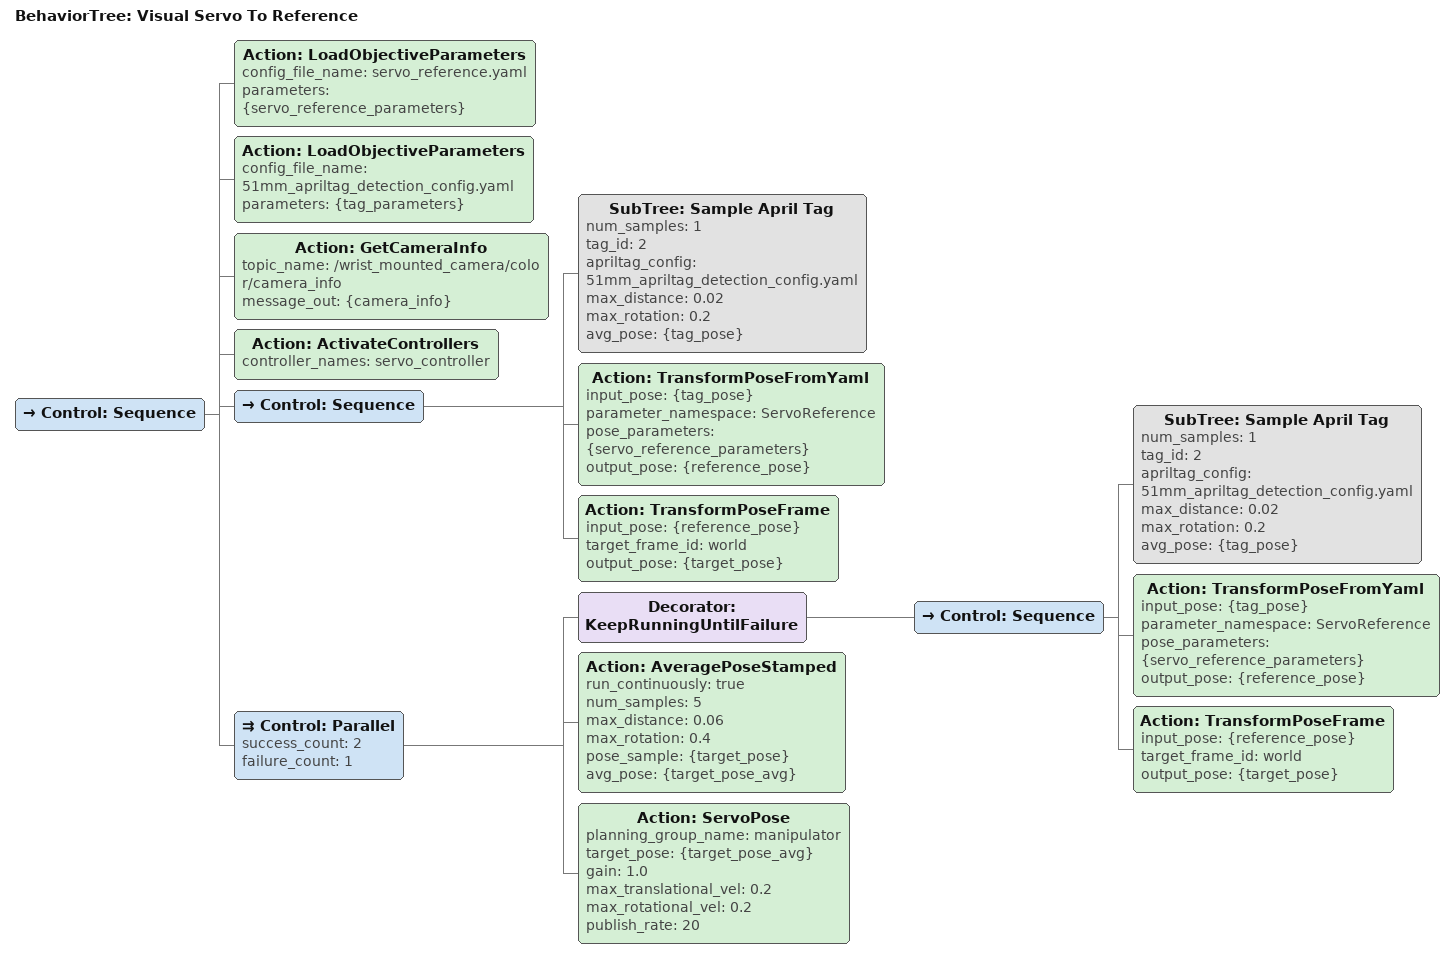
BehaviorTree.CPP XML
<?xml version='1.0' encoding='UTF-8'?>
<root BTCPP_format="4" main_tree_to_execute="Visual Servo To Reference">
  <BehaviorTree ID="Visual Servo To Reference" _description="" _hardcoded="false">
    <Control ID="Sequence">
      <Action ID="LoadObjectiveParameters" config_file_name="servo_reference.yaml" parameters="{servo_reference_parameters}"/>
      <Action ID="LoadObjectiveParameters" config_file_name="51mm_apriltag_detection_config.yaml" parameters="{tag_parameters}"/>
      <Action ID="GetCameraInfo" topic_name="/wrist_mounted_camera/color/camera_info" message_out="{camera_info}"/>
      <Action ID="ActivateControllers" controller_names="servo_controller"/>
      <Control ID="Sequence">
        <SubTree ID="Sample April Tag" num_samples="1" tag_id="2" apriltag_config="51mm_apriltag_detection_config.yaml" max_distance="0.02" max_rotation="0.2" avg_pose="{tag_pose}"/>
        <Action ID="TransformPoseFromYaml" input_pose="{tag_pose}" parameter_namespace="ServoReference" pose_parameters="{servo_reference_parameters}" output_pose="{reference_pose}"/>
        <Action ID="TransformPoseFrame" input_pose="{reference_pose}" target_frame_id="world" output_pose="{target_pose}"/>
      </Control>
      <Control ID="Parallel" success_count="2" failure_count="1">
        <Decorator ID="KeepRunningUntilFailure">
          <Control ID="Sequence">
            <SubTree ID="Sample April Tag" num_samples="1" tag_id="2" apriltag_config="51mm_apriltag_detection_config.yaml" max_distance="0.02" max_rotation="0.2" avg_pose="{tag_pose}"/>
            <Action ID="TransformPoseFromYaml" input_pose="{tag_pose}" parameter_namespace="ServoReference" pose_parameters="{servo_reference_parameters}" output_pose="{reference_pose}"/>
            <Action ID="TransformPoseFrame" input_pose="{reference_pose}" target_frame_id="world" output_pose="{target_pose}"/>
          </Control>
        </Decorator>
        <Action ID="AveragePoseStamped" run_continuously="true" num_samples="5" max_distance="0.06" max_rotation="0.4" pose_sample="{target_pose}" avg_pose="{target_pose_avg}"/>
        <Action ID="ServoPose" planning_group_name="manipulator" target_pose="{target_pose_avg}" gain="1.0" max_translational_vel="0.2" max_rotational_vel="0.2" publish_rate="20"/>
      </Control>
    </Control>
  </BehaviorTree>
</root>
